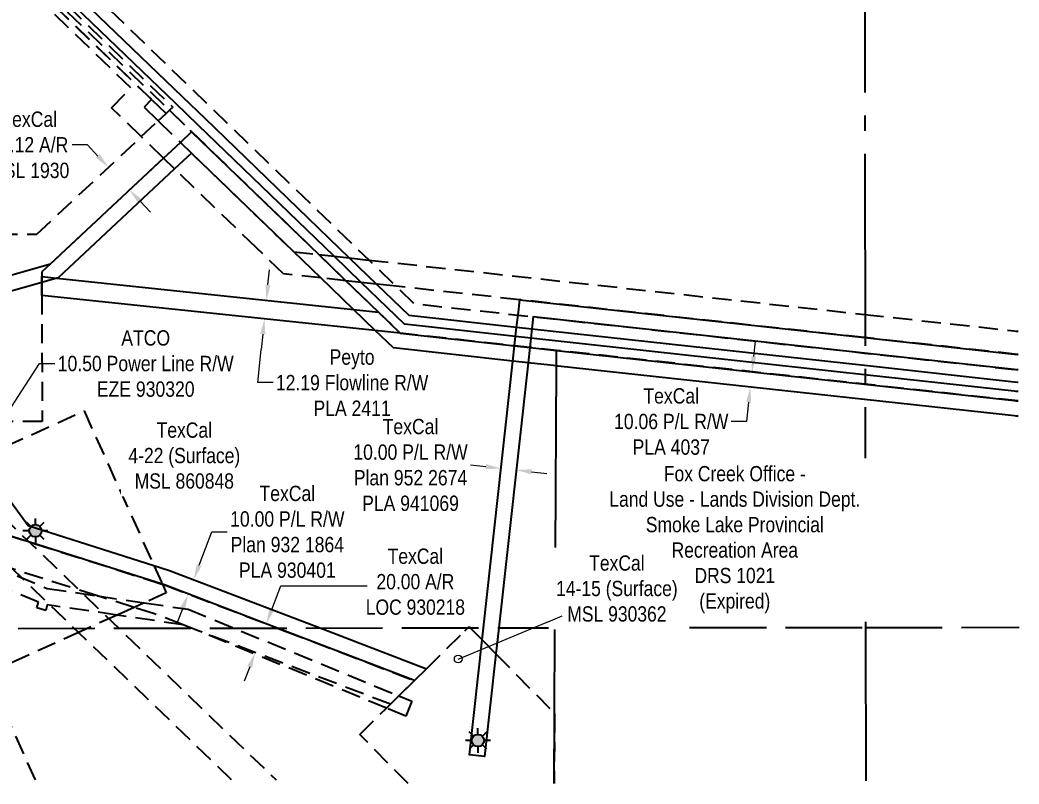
# Model space of a CAD drawing. Extents: x 504673 to 506635, y 6024637 to 6026394.
# Drawn here: x 505046 to 505697, y 6024641 to 6025139 of the extents above; entities that cross this region are included whole.
import ezdxf

# ---------------------------------------------------------------- set-up
doc = ezdxf.new("R2010")
doc.units = 0
doc.header["$LTSCALE"] = 5
doc.header["$PDSIZE"] = 0.5
for name, pattern in [('foc-ACCESSROAD', [3.75, 2.5, -1.25]), ('foc-FLOWLINE', [3.75, 2.5, -1.25]), ('foc-QUARTERLINE', [33, 25, -3, 2, -3]), ('foc-UNSURVEYED', [12.5, 10, -2.5])]:
    doc.linetypes.add(name, pattern=pattern)
doc.layers.get('Defpoints').update_dxf_attribs({"color": 9})
for name, color, linetype in [('F-AR', 190, 'foc-ACCESSROAD'), ('F-EZE', 190, 'foc-FLOWLINE'), ('F-RW', 190, 'Continuous'), ('F-WS', 190, 'foc-ACCESSROAD'), ('F-WS-S', 8, 'Continuous'), ('L-SECQ', 8, 'foc-QUARTERLINE'), ('L-USEC', 7, 'foc-UNSURVEYED')]:
    doc.layers.add(name, color=color, linetype=linetype)
for name, color, linetype, lineweight in [('F-AR-T', 190, 'Continuous', 9), ('F-EZE-T', 190, 'Continuous', 9), ('F-RW-T', 190, 'Continuous', 9), ('F-WS-T', 190, 'Continuous', 9)]:
    doc.layers.add(name, color=color, linetype=linetype, lineweight=lineweight)
doc.styles.add('80CG', font='ARIALN.TTF', dxfattribs={"height": 10})
doc.styles.add('80L', font='ARIALN.TTF', dxfattribs={"height": 10})
doc.dimstyles.new('Compass 5 000', dxfattribs={"dimscale": 5, "dimtxt": 9, "dimasz": 2, "dimexe": 0.2, "dimexo": 0.0625, "dimgap": 0.5, "dimtad": 0, "dimtih": 1, "dimtoh": 1, "dimzin": 0, "dimdsep": 46, "dimtxsty": '80CG', "dimcen": 0.1, "dimse1": 1, "dimse2": 1, "dimclrd": 256, "dimclrt": 256, "dimaunit": 1, "dimadec": 4, "dimazin": 0, "dimtfac": 0.06, "dimtofl": 0, "dimtmove": 0, "dimatfit": 1, "dimfxl": 0.2, "dimtolj": 1, "dimtzin": 0, "dimlwd": -1, "dimarcsym": 0})

# ---------------------------------------------------------------- blocks, each defined once
blk = doc.blocks.new('*D456')
at = {"layer": 'Defpoints', "color": 0, "transparency": 16777216}
for p in [(505117.47, 6025027.99), (505086.19, 6025026.29), (505099.96, 6025011.59)]:
    blk.add_point(p, dxfattribs=at)
at = {"layer": 'F-AR-T', "transparency": 16777216}
for p, q in [((505090.02, 6025057.31), (505080.02, 6025057.31)), ((505096.87, 6025049.99), (505090.02, 6025057.31)), ((505124.3, 6025020.69), (505131.14, 6025013.39))]:
    blk.add_line(p, q, dxfattribs=at)
for points in [[(505098.09, 6025051.13), (505095.66, 6025048.85), (505103.71, 6025042.69)], [(505125.52, 6025021.83), (505123.09, 6025019.55), (505117.47, 6025027.99)]]:
    blk.add_solid(points, dxfattribs=at)
at = {"layer": 'F-AR-T', "transparency": 16777216, "insert": (505052.12, 6025057.31), "char_height": 10, "attachment_point": 5, "style": '80CG'}
blk.add_mtext('\\A1;TexCal\\P20.12 A/R\\PMSL 1930', dxfattribs=at)
blk = doc.blocks.new('*D459')
at = {"layer": 'Defpoints', "color": 0, "transparency": 16777216}
for p in [(504975.95, 6024810.06), (504970.19, 6024801.19), (504986.38, 6024803.28)]:
    blk.add_point(p, dxfattribs=at)
at = {"layer": 'F-EZE-T', "transparency": 16777216}
for p, q in [((504991.83, 6024811.66), (505058.85, 6024914.8)), ((505058.85, 6024914.8), (505068.85, 6024914.8)), ((504975.17, 6024786.02), (504969.72, 6024777.64))]:
    blk.add_line(p, q, dxfattribs=at)
for points in [[(504990.43, 6024812.57), (504993.23, 6024810.75), (504986.38, 6024803.28)], [(504973.77, 6024786.93), (504976.57, 6024785.12), (504980.62, 6024794.41)]]:
    blk.add_solid(points, dxfattribs=at)
at = {"layer": 'F-EZE-T', "transparency": 16777216, "insert": (505127.99, 6024914.8), "char_height": 10, "attachment_point": 5, "style": '80CG'}
blk.add_mtext('\\A1;ATCO\\P10.50 Power Line R/W\\PEZE 930320', dxfattribs=at)
blk = doc.blocks.new('*D463')
at = {"layer": 'Defpoints', "color": 0, "transparency": 16777216}
for p in [(505192.57, 6024957.57), (505206.61, 6024956.09), (505191.3, 6024945.45)]:
    blk.add_point(p, dxfattribs=at)
at = {"layer": 'F-RW-T', "transparency": 16777216}
for p, q in [((505207.66, 6024966.03), (505208.71, 6024975.98)), ((505204.28, 6024934.02), (505203.24, 6024924.08)), ((505200.95, 6024902.41), (505203.24, 6024924.08)), ((505210.95, 6024902.41), (505200.95, 6024902.41))]:
    blk.add_line(p, q, dxfattribs=at)
for points in [[(505206, 6024966.21), (505209.32, 6024965.86), (505206.61, 6024956.09)], [(505202.63, 6024934.2), (505205.94, 6024933.85), (505205.33, 6024943.97)]]:
    blk.add_solid(points, dxfattribs=at)
at = {"layer": 'F-RW-T', "transparency": 16777216, "insert": (505262.44, 6024902.41), "char_height": 10, "attachment_point": 5, "style": '80CG'}
blk.add_mtext('\\A1;Peyto\\P12.19 Flowline R/W\\PPLA 2411', dxfattribs=at)
blk = doc.blocks.new('*D464')
at = {"layer": 'Defpoints', "color": 0, "transparency": 16777216}
for p in [(505369.43, 6024845.43), (505357.89, 6024831.99), (505367.83, 6024830.89)]:
    blk.add_point(p, dxfattribs=at)
at = {"layer": 'F-RW-T', "transparency": 16777216}
for p, q in [((505349.55, 6024847.62), (505339.58, 6024848.73)), ((505379.37, 6024844.33), (505389.31, 6024843.23))]:
    blk.add_line(p, q, dxfattribs=at)
for points in [[(505349.74, 6024849.28), (505349.37, 6024845.97), (505359.49, 6024846.53)], [(505379.55, 6024845.99), (505379.19, 6024842.67), (505369.43, 6024845.43)]]:
    blk.add_solid(points, dxfattribs=at)
at = {"layer": 'F-RW-T', "transparency": 16777216, "insert": (505300.5, 6024848.73), "char_height": 10, "attachment_point": 5, "style": '80CG'}
blk.add_mtext('\\A1;TexCal\\P10.00 P/L R/W\\PPlan 952 2674\\PPLA 941069', dxfattribs=at)
blk = doc.blocks.new('*D465')
at = {"layer": 'Defpoints', "color": 0, "transparency": 16777216}
for p in [(505155.68, 6024764.72), (505194.33, 6024760.63), (505190.75, 6024751.29)]:
    blk.add_point(p, dxfattribs=at)
at = {"layer": 'F-RW-T', "transparency": 16777216}
for p, q in [((505162.83, 6024783.4), (505171.16, 6024805.16)), ((505171.16, 6024805.16), (505181.16, 6024805.16)), ((505152.1, 6024755.38), (505148.53, 6024746.05))]:
    blk.add_line(p, q, dxfattribs=at)
for points in [[(505161.27, 6024783.99), (505164.39, 6024782.8), (505159.25, 6024774.06)], [(505150.55, 6024755.98), (505153.66, 6024754.79), (505155.68, 6024764.72)]]:
    blk.add_solid(points, dxfattribs=at)
at = {"layer": 'F-RW-T', "transparency": 16777216, "insert": (505220.25, 6024805.16), "char_height": 10, "attachment_point": 5, "style": '80CG'}
blk.add_mtext('\\A1;TexCal\\P10.00 P/L R/W\\PPlan 932 1864\\PPLA 930401', dxfattribs=at)
blk = doc.blocks.new('*D466')
at = {"layer": 'Defpoints', "color": 0, "transparency": 16777216}
for p in [(505481.15, 6024914.07), (505522.98, 6024909.48), (505480.06, 6024904.12)]:
    blk.add_point(p, dxfattribs=at)
at = {"layer": 'F-RW-T', "transparency": 16777216}
for p, q in [((505524.07, 6024919.42), (505525.16, 6024929.36)), ((505520.8, 6024889.6), (505519.42, 6024877.03)), ((505519.42, 6024877.03), (505509.42, 6024877.03))]:
    blk.add_line(p, q, dxfattribs=at)
for points in [[(505522.41, 6024919.6), (505525.73, 6024919.24), (505522.98, 6024909.48)], [(505519.14, 6024889.78), (505522.45, 6024889.41), (505521.89, 6024899.54)]]:
    blk.add_solid(points, dxfattribs=at)
at = {"layer": 'F-RW-T', "transparency": 16777216, "insert": (505470.34, 6024877.03), "char_height": 10, "attachment_point": 5, "style": '80CG'}
blk.add_mtext('\\A1;TexCal\\P10.06 P/L R/W\\PPLA 4037', dxfattribs=at)
blk = doc.blocks.new('GAS')
h = blk.add_hatch(color=255)
h.dxf.hatch_style = 1
edge = h.paths.add_edge_path()
edge.add_arc((0, 0), 0.9, 0, 360)
for p, q in [((0, 0.81), (0, 1.62)), ((-0.81, 0), (-1.62, 0)), ((-0.57, 0.57), (-1.14, 1.14)), ((0.57, 0.57), (1.14, 1.14)), ((1.62, 0), (0.81, 0)), ((-0.57, -0.57), (-1.14, -1.14)), ((0, -0.81), (0, -1.62)), ((1.14, -1.14), (0.57, -0.57))]:
    blk.add_line(p, q)
blk.add_circle((0, 0), 0.8)

msp = doc.modelspace()

# ---------------------------------------------------------------- linework, layer by layer
at = {"layer": 'F-AR', "flags": 128}
for points in [[(504672.807, 6025561.856), (504690.687, 6025544.623), (504773.337, 6025464.973), (504803.544, 6025435.861), (504932.498, 6025311.582), (505052.082, 6025196.12), (505067.906, 6025180.821), (505073.571, 6025175.339), (505073.979, 6025174.945), (505075.451, 6025173.523), (505078.972, 6025170.123), (505273.501, 6024982.252), (505291.13, 6024965.227), (505302.878, 6024953.881), (505370.531, 6024946.458), (505380.471, 6024945.368), (505596.266, 6024921.696), (505696.376, 6024910.714)], [(505696.427, 6024890.452), (505596.292, 6024901.438), (505395.714, 6024923.441), (505378.26, 6024925.355), (505368.32, 6024926.446), (505293.841, 6024934.617), (505279.58, 6024948.39), (505258.43, 6024968.814), (505240.801, 6024985.838), (505157.933, 6025065.868), (505143.432, 6025079.873), (504909.031, 6025306.262), (504803.574, 6025407.887), (504773.368, 6025436.997), (504737.939, 6025471.138), (504723.437, 6025485.114), (504672.868, 6025533.843)], [(504939.604, 6024906.982), (504956.579, 6024890.622), (505039.228, 6024810.972), (505069.435, 6024781.861), (505198.39, 6024657.581), (505212.906, 6024643.566)], [(505183.89, 6024643.6), (505174.923, 6024652.261), (505069.466, 6024753.887), (505039.259, 6024782.997), (505003.83, 6024817.138), (504989.328, 6024831.113), (504939.635, 6024878.999)]]:
    msp.add_lwpolyline(points, dxfattribs=at)
at = {"layer": 'F-AR'}
msp.add_lwpolyline([(505037.258, 6024803.255), (505138.84, 6024771.076), (505140.276, 6024770.621), (505218.782, 6024740.558), (505303.034, 6024708.298), (505292.917, 6024698.332), (505287.365, 6024692.866), (505162.761, 6024740.501), (505157.846, 6024742.461), (505152.875, 6024744.412), (505152.297, 6024744.587), (505133.671, 6024751.719), (505120.419, 6024755.917), (505096.694, 6024763.432), (505009.702, 6024790.989), (505002.525, 6024793.263), (504987.179, 6024798.124), (504986.349, 6024797.71), (504982.766, 6024805.627), (504978.101, 6024815.963), (504985.497, 6024819.652), (505037.258, 6024803.255)], close=True, dxfattribs=at)
at = {"layer": 'F-AR-T'}
for p, q in [((505210.074, 6024754.549), (505215.975, 6024769.961)), ((505215.975, 6024769.961), (505272.31, 6024769.963)), ((505195.789, 6024717.241), (505192.23, 6024707.947))]:
    msp.add_line(p, q, dxfattribs=at)
for points in [[(505208.525, 6024755.142), (505211.623, 6024753.956), (505206.515, 6024745.255)], [(505194.24, 6024717.834), (505197.338, 6024716.647), (505199.347, 6024726.534)]]:
    msp.add_solid(points, dxfattribs=at)
at = {"layer": 'F-EZE'}
for points in [[(504673.739, 6025537.174), (504773.363, 6025441.171), (504803.57, 6025412.061), (504911.116, 6025308.422), (505055.945, 6025168.546), (505063.498, 6025161.251), (505145.628, 6025081.934), (505143.433, 6025079.877), (505141.24, 6025077.824), (505131.84, 6025086.901), (504906.947, 6025304.101), (504803.579, 6025403.714), (504773.372, 6025432.824), (504735.808, 6025469.025), (504737.939, 6025471.138), (504723.437, 6025485.114), (504721.306, 6025482.999), (504673.748, 6025528.826)], [(504673.748, 6025528.827), (504721.306, 6025482.999), (504723.437, 6025485.114), (504737.938, 6025471.139), (504735.808, 6025469.025), (504773.372, 6025432.825), (504803.58, 6025403.713), (504906.947, 6025304.101), (505131.84, 6025086.901), (505126.915, 6025081.831), (505136.073, 6025072.987), (505150.573, 6025058.982), (505157.826, 6025051.981), (505224.449, 6024987.639), (505240.802, 6024985.84), (505250.71, 6024984.753), (505260.617, 6024983.666), (505273.5, 6024982.252), (505596.233, 6024946.848), (505695.766, 6024935.929)], [(505695.785, 6024920.837), (505596.253, 6024931.757), (505371.629, 6024956.398), (505291.13, 6024965.227), (505278.246, 6024966.641), (505268.338, 6024967.728), (505258.431, 6024968.815), (505242.082, 6024970.609), (505217.715, 6024973.283), (505200.089, 6024990.307), (505146.86, 6025041.715), (505139.61, 6025048.717), (505125.109, 6025062.722), (505105.674, 6025081.493), (505118.264, 6025094.453), (504904.172, 6025301.221), (504803.586, 6025398.151), (504773.378, 6025427.263), (504732.96, 6025466.206), (504718.465, 6025480.181), (504673.754, 6025523.266)], [(505694.951, 6024935.991), (505696.312, 6024935.842)], [(505696.35, 6024920.741), (505694.933, 6024920.897)], [(505009.702, 6024790.989), (505063.756, 6024768.305), (505096.694, 6024763.432), (505127.097, 6024758.935), (505155.694, 6024754.705), (505190.195, 6024740.529), (505292.917, 6024698.332), (505301.442, 6024694.83), (505297.449, 6024685.11), (505284.777, 6024690.317), (505162.761, 6024740.501), (505157.846, 6024742.461), (505152.875, 6024744.412), (505152.297, 6024744.587), (505109.39, 6024750.933), (505063.908, 6024757.661), (505062.88, 6024753.979), (505057.097, 6024755.592), (505058.124, 6024759.275), (505008.467, 6024780.114)]]:
    msp.add_lwpolyline(points, dxfattribs=at)
at = {"layer": 'F-RW'}
for points in [[(504673.725, 6025549.961), (504679.277, 6025544.61), (504746.409, 6025479.921), (504773.349, 6025453.926), (504803.556, 6025424.78), (505062.322, 6025175.092), (505069.878, 6025167.802), (505151.908, 6025088.657), (505166.411, 6025074.65), (505260.617, 6024983.666), (505278.246, 6024966.641), (505299.317, 6024946.291), (505369.66, 6024938.572), (505379.6, 6024937.482), (505596.276, 6024913.714), (505695.808, 6024902.795)], [(505695.816, 6024896.656), (505596.284, 6024907.575), (505378.93, 6024931.418), (505368.99, 6024932.508), (505296.58, 6024940.454), (505268.338, 6024967.728), (505250.71, 6024984.753), (505162.173, 6025070.261), (505147.671, 6025084.268), (505065.62, 6025163.431), (505058.064, 6025170.722), (504803.565, 6025416.293), (504773.359, 6025445.44), (504742.174, 6025475.53), (504673.734, 6025541.481)], [(504674.304, 6025024.073), (504773.857, 6024993.736), (504804.043, 6024984.537), (504938.395, 6024943.595), (505065.95, 6024979.758), (505139.61, 6025048.717), (505150.573, 6025058.982), (505157.935, 6025065.873), (505240.802, 6024985.84), (505258.431, 6024968.815), (505279.58, 6024948.39), (505293.841, 6024934.617), (505368.321, 6024926.447), (505378.26, 6024925.356), (505395.714, 6024923.442), (505596.292, 6024901.438), (505695.824, 6024890.519)], [(505695.837, 6024880.534), (505596.305, 6024891.416), (505396.732, 6024913.235), (505395.671, 6024913.346), (505377.157, 6024915.376), (505367.218, 6024916.463), (505289.33, 6024924.978), (505277.57, 6024936.337), (505263.313, 6024950.106), (505242.082, 6024970.609), (505224.449, 6024987.639), (505157.826, 6025051.981), (505146.86, 6025041.715), (505071.059, 6024970.75), (505070.104, 6024970.48), (505060.379, 6024967.722), (504948.058, 6024935.871), (504938.4, 6024938.813), (504804.048, 6024979.755), (504773.863, 6024988.953), (504674.309, 6025019.291)], [(505695.798, 6024910.777), (505596.266, 6024921.696), (505380.471, 6024945.369), (505379.6, 6024937.482), (505378.93, 6024931.418), (505378.26, 6024925.356), (505377.157, 6024915.376), (505357.862, 6024740.702), (505356.197, 6024725.626), (505348.807, 6024658.726), (505338.866, 6024659.823), (505347.151, 6024734.812), (505347.801, 6024740.691), (505367.218, 6024916.463), (505368.321, 6024926.447), (505368.99, 6024932.508), (505369.66, 6024938.572), (505370.531, 6024946.459), (505371.629, 6024956.398), (505596.253, 6024931.757), (505695.785, 6024920.837)], [(505394.92, 6024792.54), (505395.657, 6024913.347), (505395.714, 6024923.442), (505596.292, 6024901.438), (505695.824, 6024890.519)], [(505694.933, 6024920.897), (505696.35, 6024920.741)], [(505696.376, 6024910.685), (505694.921, 6024910.844)], [(505694.912, 6024902.868), (505696.396, 6024902.706)], [(505696.411, 6024896.57), (505694.904, 6024896.735)], [(505694.897, 6024890.602), (505696.427, 6024890.434)], [(505696.452, 6024880.454), (505694.885, 6024880.625)], [(505019.426, 6024853.043), (505051.459, 6024809.244), (505133.309, 6024783.316), (505143.564, 6024780.068), (505246.659, 6024740.587), (505310.862, 6024716.006), (505303.034, 6024708.298), (505218.78, 6024740.559), (505140.276, 6024770.621), (505138.84, 6024771.076), (505037.258, 6024803.255)], [(505394.025, 6024641.235), (505394.335, 6024686.845), (505394.604, 6024740.741), (505394.629, 6024744.807)]]:
    msp.add_lwpolyline(points, dxfattribs=at)
msp.add_lwpolyline([(505279.58, 6024948.39), (505293.841, 6024934.617), (505277.57, 6024936.337), (505060.389, 6024959.277), (505060.379, 6024967.722), (505060.374, 6024971.506), (505070.104, 6024970.48), (505263.313, 6024950.106), (505279.58, 6024948.39)], close=True, dxfattribs=at)
at = {"layer": 'F-WS'}
for points in [[(504938.333, 6024998.992), (505057.162, 6024999.113), (505125.109, 6025062.722), (505136.073, 6025072.987), (505141.24, 6025077.824), (505143.434, 6025079.879), (505157.935, 6025065.873), (505150.573, 6025058.982), (505139.61, 6025048.717), (505139.61, 6025048.717), (505065.95, 6024979.758), (505060.372, 6024974.536), (505060.374, 6024971.506), (505060.379, 6024967.722), (505060.389, 6024959.277), (505060.479, 6024877.105), (505001.871, 6024877.045)], [(505023.753, 6024640.858), (504978.808, 6024740.319), (504943.419, 6024818.637), (504935.385, 6024836.418), (504933.684, 6024840.184), (504956.851, 6024862.987), (504960.145, 6024855.698), (504974.49, 6024823.953), (504978.101, 6024815.963), (504982.766, 6024805.627), (504986.349, 6024797.71), (504992.882, 6024782.842), (505012.268, 6024740.351), (505057.211, 6024640.892)], [(505298.948, 6024641.138), (505267.384, 6024673.187), (505284.777, 6024690.317), (505287.365, 6024692.866), (505292.917, 6024698.332), (505303.034, 6024708.298), (505310.862, 6024716.006), (505335.92, 6024740.679), (505338.686, 6024743.406), (505341.365, 6024740.684), (505347.151, 6024734.812), (505356.197, 6024725.626), (505394.393, 6024686.844), (505394.05, 6024641.235)]]:
    msp.add_lwpolyline(points, dxfattribs=at)
msp.add_lwpolyline([(505087.833, 6024883.955), (505133.309, 6024783.316), (505138.84, 6024771.076), (505141.405, 6024765.4), (505127.097, 6024758.935), (505120.419, 6024755.917), (505109.39, 6024750.933), (505086.144, 6024740.424), (505036.53, 6024718.009), (505026.427, 6024740.365), (505008.467, 6024780.114), (505002.525, 6024793.263), (505002.114, 6024794.174), (504994.496, 6024811.029), (504982.766, 6024805.627), (504978.101, 6024815.963), (504974.49, 6024823.953), (504986.254, 6024829.269), (504982.958, 6024836.564), (505005.46, 6024846.733), (505019.426, 6024853.043), (505087.833, 6024883.955)], close=True, dxfattribs=at)
at = {"layer": 'L-SECQ'}
for p, q in [((505595.919, 6025546.478), (505596.924, 6024742.884)), ((505596.924, 6024742.884), (505597.049, 6024642.884))]:
    msp.add_line(p, q, dxfattribs=at)
at = {"layer": 'L-USEC'}
for p, q in [((504794.833, 6024742.023), (505596.924, 6024742.884)), ((505596.924, 6024742.884), (505696.924, 6024742.991))]:
    msp.add_line(p, q, dxfattribs=at)

# ---------------------------------------------------------------- block references
at = {"layer": 'F-WS-S', "xscale": 4.999999999999952, "yscale": 4.999999999999952, "zscale": 4.999999999999952}
for p in [(505056.113, 6024805.865), (505344.459, 6024669.222)]:
    msp.add_blockref('GAS', p, dxfattribs=at)

# ---------------------------------------------------------------- texts
at = {"layer": 'F-AR-T', "insert": (505303.667, 6024772.651), "char_height": 9.9518, "attachment_point": 5, "rotation": 0.001782, "style": '80CG'}
msp.add_mtext('\\A1;TexCal\\P20.00 A/R\\PLOC 930218', dxfattribs=at)

# ---------------------------------------------------------------- dimensions: what is measured, and where the dimension line sits
at = {"layer": 'F-AR-T'}
dim = msp.add_linear_dim(base=(505117.468, 6025027.988), p1=(505086.194, 6025026.292), p2=(505099.955, 6025011.593), angle=313.112189, text='TexCal\\P20.12 A/R\\PMSL 1930', dimstyle='Compass 5 000', dxfattribs=at)
dim.commit()
dim.dimension.update_dxf_attribs({"geometry": '*D456', "text_midpoint": (505052.12, 6025057.305), "dimtype": 161})
at = {"layer": 'F-EZE-T'}
dim = msp.add_linear_dim(base=(504986.382, 6024803.278), p1=(504970.189, 6024801.186), p2=(504975.952, 6024810.056), angle=56.982218, text='ATCO\\P10.50 Power Line R/W\\PEZE 930320', dimstyle='Compass 5 000', dxfattribs=at)
dim.commit()
dim.dimension.update_dxf_attribs({"geometry": '*D459', "text_midpoint": (505127.99, 6024914.798), "dimtype": 161})
at = {"layer": 'F-RW-T'}
for base, p1, p2, angle, text, override, picture, middle in [((505206.61, 6024956.086), (505191.295, 6024945.447), (505192.573, 6024957.566), 83.980277, 'Peyto\\P12.19 Flowline R/W\\PPLA 2411', {"dimtmove": 1}, '*D463', (505202.637, 6024902.41)), ((505522.978, 6024909.48), (505480.063, 6024904.125), (505481.154, 6024914.068), 83.739892, 'TexCal\\P10.06 P/L R/W\\PPLA 4037', {"dimtfill": 0}, '*D466', (505470.336, 6024877.031))]:
    dim = msp.add_linear_dim(base=base, p1=p1, p2=p2, angle=angle, text=text, dimstyle='Compass 5 000', override=override, dxfattribs=at)
    dim.commit()
    dim.dimension.update_dxf_attribs({"geometry": picture, "text_midpoint": middle, "dimtype": 161})
for base, p1, p2, angle, text, picture, middle in [((505369.431, 6024845.428), (505357.887, 6024831.991), (505367.825, 6024830.893), 353.69656, 'TexCal\\P10.00 P/L R/W\\PPlan 952 2674\\PPLA 941069', '*D464', (505300.496, 6024848.726)), ((505155.678, 6024764.723), (505194.329, 6024760.627), (505190.754, 6024751.291), 249.045975, 'TexCal\\P10.00 P/L R/W\\PPlan 932 1864\\PPLA 930401', '*D465', (505220.247, 6024805.162))]:
    dim = msp.add_linear_dim(base=base, p1=p1, p2=p2, angle=angle, text=text, dimstyle='Compass 5 000', dxfattribs=at)
    dim.commit()
    dim.dimension.update_dxf_attribs({"geometry": picture, "text_midpoint": middle, "dimtype": 161})

# ---------------------------------------------------------------- next in the draw order: texts
at = {"layer": 'F-WS-T', "char_height": 9.9518, "attachment_point": 1, "rotation": 0.001782, "style": '80L', "bg_fill": 2}
for s, width, insert in [('\\A1;\\pxqc;TexCal{\\A0;\\P4-22 (Surface)\\PMSL 860848}', 72.585, (505116.864, 6024876.472)), ('\\pxqc;Fox Creek Office -\\PLand Use - Lands Division Dept.\\PSmoke Lake Provincial \\PRecreation Area\\PDRS 1021\\P(Expired)', 163.32085, (505430.105, 6024848.065))]:
    msp.add_mtext_dynamic_manual_height_columns(s, width=width, gutter_width=49.973, heights=[0], dxfattribs=dict(at, insert=insert))

# ---------------------------------------------------------------- next in the draw order: texts
at = {"layer": 'F-WS-T', "insert": (505395.481, 6024789.836), "char_height": 9.9518, "attachment_point": 1, "rotation": 0.001782, "style": '80L', "bg_fill": 2}
msp.add_mtext_dynamic_manual_height_columns('\\A1;\\pxqc;TexCal{\\A0; \\P14-15 (Surface)\\PMSL 930362}', width=78.95267, gutter_width=49.973, heights=[0], dxfattribs=at)

# ---------------------------------------------------------------- next in the draw order: leaders
at = {"layer": 'F-WS-T'}
msp.add_leader([(505331.567, 6024722.301), (505399.29, 6024750.378)], dimstyle='Compass 5 000', override={"dimasz": 1, "dimldrblk": 'DotBlank'}, dxfattribs=at)

doc.saveas('drawing.dxf')
